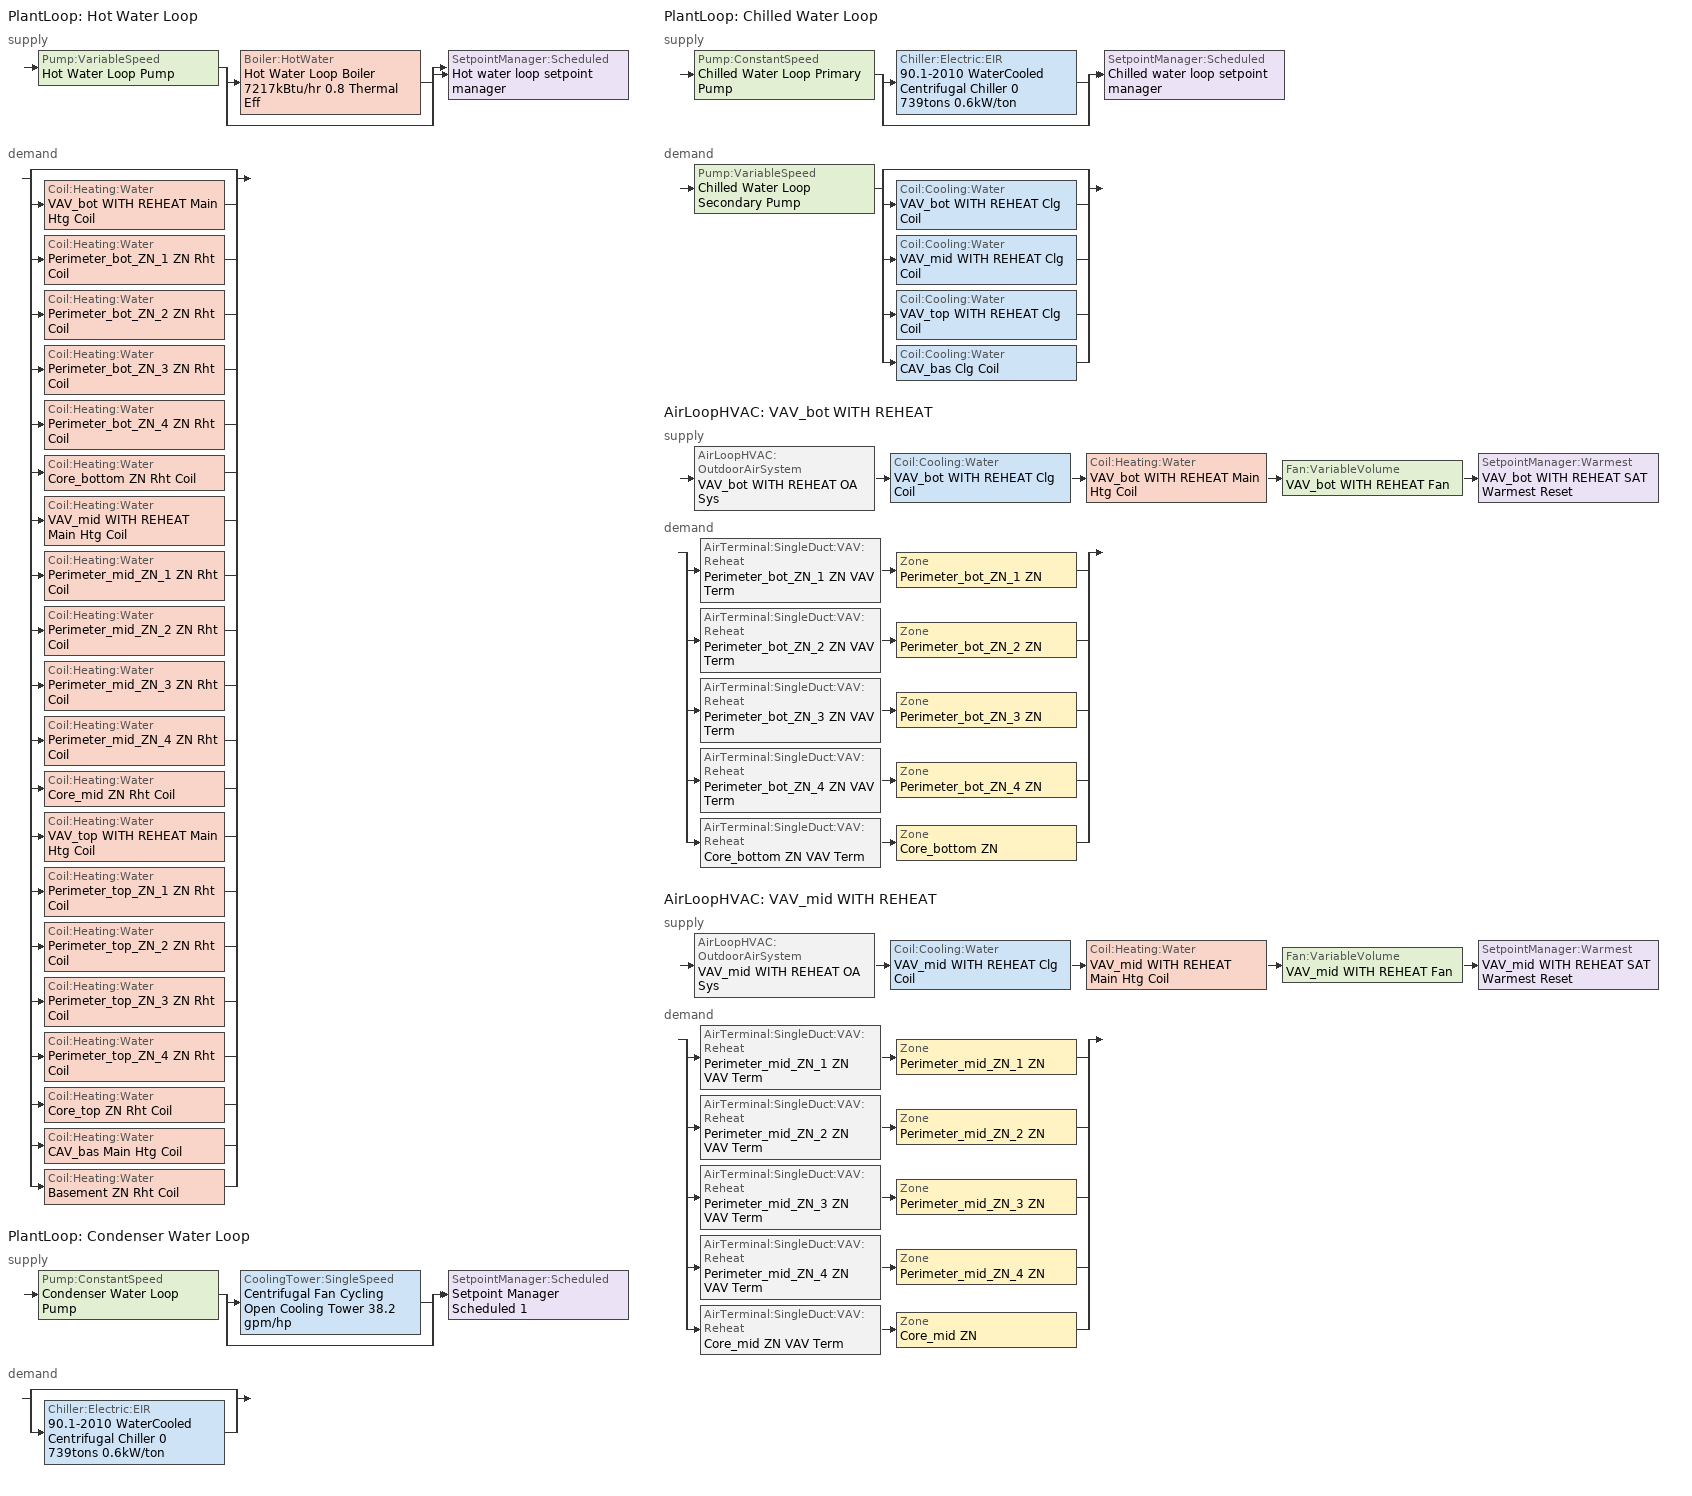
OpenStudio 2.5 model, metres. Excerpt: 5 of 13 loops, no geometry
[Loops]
PlantLoop 'Hot Water Loop'
 supply: Pump:VariableSpeed 'Hot Water Loop Pump' > split
  | Boiler:HotWater 'Hot Water Loop Boiler 7217kBtu/hr 0.8 Thermal Eff'
  | bypass
  join > SetpointManager:Scheduled 'Hot water loop setpoint manager'
 demand: split
  | bypass
  | Coil:Heating:Water 'VAV_bot WITH REHEAT Main Htg Coil'
  | Coil:Heating:Water 'Perimeter_bot_ZN_1 ZN Rht Coil'
  | Coil:Heating:Water 'Perimeter_bot_ZN_2 ZN Rht Coil'
  | Coil:Heating:Water 'Perimeter_bot_ZN_3 ZN Rht Coil'
  | Coil:Heating:Water 'Perimeter_bot_ZN_4 ZN Rht Coil'
  | Coil:Heating:Water 'Core_bottom ZN Rht Coil'
  | Coil:Heating:Water 'VAV_mid WITH REHEAT Main Htg Coil'
  | Coil:Heating:Water 'Perimeter_mid_ZN_1 ZN Rht Coil'
  | Coil:Heating:Water 'Perimeter_mid_ZN_2 ZN Rht Coil'
  | Coil:Heating:Water 'Perimeter_mid_ZN_3 ZN Rht Coil'
  | Coil:Heating:Water 'Perimeter_mid_ZN_4 ZN Rht Coil'
  | Coil:Heating:Water 'Core_mid ZN Rht Coil'
  | Coil:Heating:Water 'VAV_top WITH REHEAT Main Htg Coil'
  | Coil:Heating:Water 'Perimeter_top_ZN_1 ZN Rht Coil'
  | Coil:Heating:Water 'Perimeter_top_ZN_2 ZN Rht Coil'
  | Coil:Heating:Water 'Perimeter_top_ZN_3 ZN Rht Coil'
  | Coil:Heating:Water 'Perimeter_top_ZN_4 ZN Rht Coil'
  | Coil:Heating:Water 'Core_top ZN Rht Coil'
  | Coil:Heating:Water 'CAV_bas Main Htg Coil'
  | Coil:Heating:Water 'Basement ZN Rht Coil'
PlantLoop 'Condenser Water Loop'
 supply: Pump:ConstantSpeed 'Condenser Water Loop Pump' > split
  | CoolingTower:SingleSpeed 'Centrifugal Fan Cycling Open Cooling Tower 38.2 gpm/hp'
  | bypass
  join > SetpointManager:Scheduled 'Setpoint Manager Scheduled 1'
 demand: split
  | bypass
  | Chiller:Electric:EIR '90.1-2010 WaterCooled  Centrifugal Chiller 0 739tons 0.6kW/ton'
PlantLoop 'Chilled Water Loop'
 supply: Pump:ConstantSpeed 'Chilled Water Loop Primary Pump' > split
  | Chiller:Electric:EIR '90.1-2010 WaterCooled  Centrifugal Chiller 0 739tons 0.6kW/ton'
  | bypass
  join > SetpointManager:Scheduled 'Chilled water loop setpoint manager'
 demand: Pump:VariableSpeed 'Chilled Water Loop Secondary Pump' > split
  | bypass
  | Coil:Cooling:Water 'VAV_bot WITH REHEAT Clg Coil'
  | Coil:Cooling:Water 'VAV_mid WITH REHEAT Clg Coil'
  | Coil:Cooling:Water 'VAV_top WITH REHEAT Clg Coil'
  | Coil:Cooling:Water 'CAV_bas Clg Coil'
AirLoopHVAC 'VAV_bot WITH REHEAT'
 supply: AirLoopHVAC:OutdoorAirSystem 'VAV_bot WITH REHEAT OA Sys' > Coil:Cooling:Water 'VAV_bot WITH REHEAT Clg Coil' > Coil:Heating:Water 'VAV_bot WITH REHEAT Main Htg Coil' > Fan:VariableVolume 'VAV_bot WITH REHEAT Fan' > SetpointManager:Warmest 'VAV_bot WITH REHEAT SAT Warmest Reset'
 demand: split
  | AirTerminal:SingleDuct:VAV:Reheat 'Perimeter_bot_ZN_1 ZN VAV Term' > Zone 'Perimeter_bot_ZN_1 ZN'
  | AirTerminal:SingleDuct:VAV:Reheat 'Perimeter_bot_ZN_2 ZN VAV Term' > Zone 'Perimeter_bot_ZN_2 ZN'
  | AirTerminal:SingleDuct:VAV:Reheat 'Perimeter_bot_ZN_3 ZN VAV Term' > Zone 'Perimeter_bot_ZN_3 ZN'
  | AirTerminal:SingleDuct:VAV:Reheat 'Perimeter_bot_ZN_4 ZN VAV Term' > Zone 'Perimeter_bot_ZN_4 ZN'
  | AirTerminal:SingleDuct:VAV:Reheat 'Core_bottom ZN VAV Term' > Zone 'Core_bottom ZN'
AirLoopHVAC 'VAV_mid WITH REHEAT'
 supply: AirLoopHVAC:OutdoorAirSystem 'VAV_mid WITH REHEAT OA Sys' > Coil:Cooling:Water 'VAV_mid WITH REHEAT Clg Coil' > Coil:Heating:Water 'VAV_mid WITH REHEAT Main Htg Coil' > Fan:VariableVolume 'VAV_mid WITH REHEAT Fan' > SetpointManager:Warmest 'VAV_mid WITH REHEAT SAT Warmest Reset'
 demand: split
  | AirTerminal:SingleDuct:VAV:Reheat 'Perimeter_mid_ZN_1 ZN VAV Term' > Zone 'Perimeter_mid_ZN_1 ZN'
  | AirTerminal:SingleDuct:VAV:Reheat 'Perimeter_mid_ZN_2 ZN VAV Term' > Zone 'Perimeter_mid_ZN_2 ZN'
  | AirTerminal:SingleDuct:VAV:Reheat 'Perimeter_mid_ZN_3 ZN VAV Term' > Zone 'Perimeter_mid_ZN_3 ZN'
  | AirTerminal:SingleDuct:VAV:Reheat 'Perimeter_mid_ZN_4 ZN VAV Term' > Zone 'Perimeter_mid_ZN_4 ZN'
  | AirTerminal:SingleDuct:VAV:Reheat 'Core_mid ZN VAV Term' > Zone 'Core_mid ZN'
[SpaceType]
Office WholeBuilding - Lg Office: Default Schedule Set=Office WholeBuilding - Lg Office Schedule Set; Design Specification Outdoor Air Object=Office WholeBuilding - Lg Office Ventilation; Standards Building Type=Office; Standards Space Type=WholeBuilding - Lg Office
[Lights:Definition]
Office WholeBuilding - Lg Office Lights Definition: Design Level Calculation Method=Watts/Area; Watts per Space Floor Area {W/m2}=9.68752; Fraction Radiant=0.7; Fraction Visible=0.2
[Lights]
Office WholeBuilding - Lg Office Lights: Lights Definition=Office WholeBuilding - Lg Office Lights Definition; Space or SpaceType=Office WholeBuilding - Lg Office; Fraction Replaceable=1
[ElectricEquipment:Definition]
Office WholeBuilding - Lg Office Elec Equip Definition: Design Level Calculation Method=Watts/Area; Watts per Space Floor Area {W/m2}=8.07007; Fraction Radiant=0.5
[ElectricEquipment]
Office WholeBuilding - Lg Office Elec Equip: Electric Equipment Definition=Office WholeBuilding - Lg Office Elec Equip Definition; Space or SpaceType=Office WholeBuilding - Lg Office
[DesignSpecification:OutdoorAir]
Office WholeBuilding - Lg Office Ventilation: Outdoor Air Method=Sum; Outdoor Air Flow per Person {m3/s-person}=0; Outdoor Air Flow per Floor Area {m3/s-m2}=0.0004318; Outdoor Air Flow Rate {m3/s}=0; Outdoor Air Flow Air Changes per Hour {1/hr}=0
[DefaultScheduleSet]
Office WholeBuilding - Lg Office Schedule Set: Number of People Schedule=OfficeLarge BLDG_OCC_SCH; People Activity Level Schedule=OfficeLarge ACTIVITY_SCH; Lighting Schedule=OfficeLarge BLDG_LIGHT_SCH; Electric Equipment Schedule=OfficeLarge BLDG_EQUIP_SCH; Infiltration Schedule=OfficeLarge INFIL_SCH_PNNL
[People:Definition]
Office WholeBuilding - Lg Office People Definition: Number of People Calculation Method=People/Area; People per Space Floor Area {person/m2}=0.0538196; Fraction Radiant=0.3
[People]
Office WholeBuilding - Lg Office People: People Definition=Office WholeBuilding - Lg Office People Definition; Space or SpaceType=Office WholeBuilding - Lg Office; Work Efficiency Schedule=Work Efficiency Schedule; Clothing Insulation Schedule=Clothing Schedule; Air Velocity Schedule=Air Velocity Schedule; Multiplier=1
[Sizing:Zone] Zone Cooling Design Supply Air Temperature Input Method=SupplyAirTemperature; Zone Cooling Design Supply Air Temperature {C}=12.8; Zone Cooling Design Supply Air Temperature Difference {deltaC}=11.11; Zone Heating Design Supply Air Temperature Input Method=SupplyAirTemperature; Zone Heating Design Supply Air Temperature {C}=40; Zone Heating Design Supply Air Temperature Difference {deltaC}=11.11; Zone Cooling Design Supply Air Humidity Ratio {kg-H2O/kg-air}=0.0085; Zone Heating Design Supply Air Humidity Ratio {kg-H2O/kg-air}=0.008; Cooling Design Air Flow Method=DesignDayWithLimit; Heating Design Air Flow Method=DesignDay; Account for Dedicated Outdoor Air System=No; Dedicated Outdoor Air System Control Strategy=NeutralSupplyAir; Dedicated Outdoor Air Low Setpoint Temperature for Design {C}=autosize; Dedicated Outdoor Air High Setpoint Temperature for Design {C}=autosize
Core_bottom ZN; Core_mid ZN; Perimeter_bot_ZN_1 ZN; Perimeter_bot_ZN_2 ZN; Perimeter_bot_ZN_3 ZN; Perimeter_bot_ZN_4 ZN; Perimeter_mid_ZN_1 ZN; Perimeter_mid_ZN_2 ZN; Perimeter_mid_ZN_3 ZN; Perimeter_mid_ZN_4 ZN
[Zone equipment]
Core_bottom ZN: Core_bottom ZN VAV Term
Core_mid ZN: Core_mid ZN VAV Term
Perimeter_bot_ZN_1 ZN: Perimeter_bot_ZN_1 ZN VAV Term
Perimeter_bot_ZN_2 ZN: Perimeter_bot_ZN_2 ZN VAV Term
Perimeter_bot_ZN_3 ZN: Perimeter_bot_ZN_3 ZN VAV Term
Perimeter_bot_ZN_4 ZN: Perimeter_bot_ZN_4 ZN VAV Term
Perimeter_mid_ZN_1 ZN: Perimeter_mid_ZN_1 ZN VAV Term
Perimeter_mid_ZN_2 ZN: Perimeter_mid_ZN_2 ZN VAV Term
Perimeter_mid_ZN_3 ZN: Perimeter_mid_ZN_3 ZN VAV Term
Perimeter_mid_ZN_4 ZN: Perimeter_mid_ZN_4 ZN VAV Term
[PlantLoop] Glycol Concentration=0; Plant Loop Volume {m3}=Autocalculate; Load Distribution Scheme=Optimal
Name | Fluid Type | Minimum Loop Temperature {C} | Maximum Loop Temperature {C} | Common Pipe Simulation
Hot Water Loop | Water | 10
Condenser Water Loop |  | 5 | 80
Chilled Water Loop |  | 1 | 98 | CommonPipe
[Sizing:Plant] Sizing Option=NonCoincident; Zone Timesteps in Averaging Window=1; Coincident Sizing Factor Mode=None
Name | Loop Type | Design Loop Exit Temperature {C} | Loop Design Temperature Difference {deltaC}
Hot Water Loop | Heating | 82.2222 | 11.1111
Condenser Water Loop | Condenser | 29.4444 | 5.55556
Chilled Water Loop | Cooling | 6.66667 | 5.61111
[SetpointManager:Scheduled] Control Variable=Temperature
Name | Schedule
Hot water loop setpoint manager | Hot Water Loop Temp - 180F
Setpoint Manager Scheduled 1 | Condenser Water Loop Temp - 70F
Chilled water loop setpoint manager | Chilled Water Loop Temp - 44F
[Pump:VariableSpeed] Pump Control Type=Intermittent; Skin Loss Radiative Fraction=0.5; Design Power Sizing Method=PowerPerFlowPerPressure; Design Electric Power per Unit Flow Rate {W/(m3/s)}=348701.1; Design Shaft Power per Unit Flow Rate per Unit Head {W-s/m3-Pa}=1.28205; Design Minimum Flow Rate Fraction=0
Name | Rated Pump Head {Pa} | Motor Efficiency | Fraction of Motor Inefficiencies to Fluid Stream | Coefficient 1 of the Part Load Performance Curve | Coefficient 2 of the Part Load Performance Curve | Coefficient 3 of the Part Load Performance Curve | Coefficient 4 of the Part Load Performance Curve
Hot Water Loop Pump | 179344 | 0.924
Chilled Water Loop Secondary Pump | 134508 | 0.936 | 0 | 0 | 0.0205 | 0.4101 | 0.5753
[Boiler:HotWater]
Hot Water Loop Boiler 7217kBtu/hr 0.8 Thermal Eff: Fuel Type=NaturalGas; Nominal Thermal Efficiency=0.8; Efficiency Curve Temperature Evaluation Variable=LeavingBoiler; Normalized Boiler Efficiency Curve=Boiler with No Minimum Turndown; Design Water Outlet Temperature {C}=82.2222; Maximum Part Load Ratio=1.2; Water Outlet Upper Temperature Limit {C}=95; Boiler Flow Mode=LeavingSetpointModulated; Parasitic Electric Load {W}=0; Sizing Factor=1
[Pump:ConstantSpeed] Rated Flow Rate {m3/s}=autosize; Rated Power Consumption {W}=autosize; Fraction of Motor Inefficiencies to Fluid Stream=0; Pump Control Type=Intermittent; Design Power Sizing Method=PowerPerFlowPerPressure; Design Electric Power per Unit Flow Rate {W/(m3/s)}=348701.1; Design Shaft Power per Unit Flow Rate per Unit Head {W-s/m3-Pa}=1.28205
Name | Rated Pump Head {Pa} | Motor Efficiency
Condenser Water Loop Pump | 148557 | 0.941
Chilled Water Loop Primary Pump | 44836 | 0.917
[CoolingTower:SingleSpeed]
Centrifugal Fan Cycling Open Cooling Tower 38.2 gpm/hp: Design Water Flow Rate {m3/s}=autosize; Design Air Flow Rate {m3/s}=autosize; Fan Power at Design Air Flow Rate {W}=38960.4; U-Factor Times Area Value at Design Air Flow Rate {W/K}=autosize; Air Flow Rate in Free Convection Regime {m3/s}=autosize; U-Factor Times Area Value at Free Convection Air Flow Rate {W/K}=autosize; Performance Input Method=UFactorTimesAreaAndDesignWaterFlowRate; Free Convection Capacity {W}=0; Basin Heater Capacity {W/K}=0; Evaporation Loss Mode=LossFactor; Evaporation Loss Factor {percent/K}=0.2; Drift Loss Percent {percent}=0.008; Blowdown Calculation Mode=ConcentrationRatio; Blowdown Concentration Ratio=3; Capacity Control=FanCycling; Number of Cells=2; Cell Control=MinimalCell; Cell Minimum  Water Flow Rate Fraction=0.33; Cell Maximum Water Flow Rate Fraction=2.5; Sizing Factor=1; Free Convection Air Flow Rate Sizing Factor=0.1; Free Convection U-Factor Times Area Value Sizing Factor=0.1; Heat Rejection Capacity and Nominal Capacity Sizing Ratio=1.25; Free Convection Nominal Capacity Sizing Factor=0.1; Design Inlet Air Dry-Bulb Temperature {C}=35; Design Inlet Air Wet-Bulb Temperature {C}=25.6; Design Approach Temperature {deltaC}=autosize; Design Range Temperature {deltaC}=autosize
[Chiller:Electric:EIR]
90.1-2010 WaterCooled  Centrifugal Chiller 0 739tons 0.6kW/ton: Reference Capacity {W}=Autosize; Reference COP {W/W}=6.17018; Reference Leaving Chilled Water Temperature {C}=6.66667; Reference Entering Condenser Fluid Temperature {C}=35; Cooling Capacity Function of Temperature Curve=WaterCooled_PositiveDisplacement_Chiller_GT150_2010_PathA_CAPFT; Electric Input to Cooling Output Ratio Function of Temperature Curve=WaterCooled_PositiveDisplacement_Chiller_GT150_2010_PathA_EIRFT; Electric Input to Cooling Output Ratio Function of Part Load Ratio Curve=ChlrWtrCentPathAAllEIRRatio_fQRatio; Minimum Part Load Ratio=0.15; Maximum Part Load Ratio=1; Optimum Part Load Ratio=1; Minimum Unloading Ratio=0.25; Condenser Type=WaterCooled; Leaving Chilled Water Lower Temperature Limit {C}=2.22222; Chiller Flow Mode=ConstantFlow; Design Heat Recovery Water Flow Rate {m3/s}=0; Sizing Factor=1; Basin Heater Capacity {W/K}=0; Basin Heater Setpoint Temperature {C}=10
[AirLoopHVAC] Availability Schedule=OfficeLarge HVACOperationSchd; Design Supply Air Flow Rate {m3/s}=AutoSize
VAV_bot WITH REHEAT; VAV_mid WITH REHEAT
[Sizing:System] Type of Load to Size On=Sensible; Minimum System Air Flow Ratio=0.3; Preheat Design Temperature {C}=7; Preheat Design Humidity Ratio {kg-H2O/kg-Air}=0.008; Precool Design Temperature {C}=12.8; Precool Design Humidity Ratio {kg-H2O/kg-Air}=0.008; Central Cooling Design Supply Air Temperature {C}=12.8; Central Heating Design Supply Air Temperature {C}=12.8; Sizing Option=Coincident; 100% Outdoor Air in Cooling=No; 100% Outdoor Air in Heating=No; Central Cooling Design Supply Air Humidity Ratio {kg-H2O/kg-Air}=0.0085; Central Heating Design Supply Air Humidity Ratio {kg-H2O/kg-Air}=0.008; Cooling Design Air Flow Method=DesignDay; Cooling Design Air Flow Rate {m3/s}=0; Heating Design Air Flow Method=DesignDay; Heating Design Air Flow Rate {m3/s}=0; System Outdoor Air Method=ZoneSum; Zone Maximum Outdoor Air Fraction=1; Cooling Supply Air Flow Rate Per Floor Area {m3/s-m2}=0.00996765; Cooling Fraction of Autosized Cooling Supply Air Flow Rate=1; Cooling Supply Air Flow Rate Per Unit Cooling Capacity {m3/s-W}=3.94755e-05; Heating Supply Air Flow Rate Per Floor Area {m3/s-m2}=0.00996765; Heating Fraction of Autosized Heating Supply Air Flow Rate=1; Heating Fraction of Autosized Cooling Supply Air Flow Rate=1; Heating Supply Air Flow Rate Per Unit Heating Capacity {m3/s-W}=3.15882e-05; Cooling Design Capacity Method=CoolingDesignCapacity; Cooling Design Capacity {W}=autosize; Cooling Design Capacity Per Floor Area {W/m2}=234.7; Fraction of Autosized Cooling Design Capacity=1; Heating Design Capacity Method=HeatingDesignCapacity; Heating Design Capacity {W}=autosize; Heating Design Capacity Per Floor Area {W/m2}=157; Fraction of Autosized Heating Design Capacity=1; Central Cooling Capacity Control Method=OnOff
Name | Design Outdoor Air Flow Rate {m3/s}
VAV_bot WITH REHEAT | 2.53819
VAV_mid WITH REHEAT | 1.6525
[Fan:VariableVolume] Availability Schedule=Always On Discrete; Pressure Rise {Pa}=1389.92; Maximum Flow Rate {m3/s}=Autosize; Fan Power Minimum Flow Rate Input Method=Fraction; Fan Power Minimum Flow Fraction=0.25; Fan Power Minimum Air Flow Rate {m3/s}=0; Motor In Airstream Fraction=1; Fan Power Coefficient 1=0.04076; Fan Power Coefficient 2=0.0881; Fan Power Coefficient 3=-0.0729; Fan Power Coefficient 4=0.9437; Fan Power Coefficient 5=0
Name | Fan Efficiency | Motor Efficiency
VAV_bot WITH REHEAT Fan | 0.61165 | 0.941
VAV_mid WITH REHEAT Fan | 0.6253 | 0.962
[Coil:Heating:Water] Availability Schedule=Always On Discrete
Name | Rated Inlet Water Temperature {C} | Rated Inlet Air Temperature {C} | Rated Outlet Water Temperature {C} | Rated Outlet Air Temperature {C}
VAV_bot WITH REHEAT Main Htg Coil; Perimeter_bot_ZN_1 ZN Rht Coil; Perimeter_bot_ZN_2 ZN Rht Coil; Perimeter_bot_ZN_3 ZN Rht Coil; Perimeter_bot_ZN_4 ZN Rht Coil; Core_bottom ZN Rht Coil; VAV_mid WITH REHEAT Main Htg Coil; Perimeter_mid_ZN_1 ZN Rht Coil; Perimeter_mid_ZN_2 ZN Rht Coil; Perimeter_mid_ZN_3 ZN Rht Coil; Perimeter_mid_ZN_4 ZN Rht Coil; Core_mid ZN Rht Coil; VAV_top WITH REHEAT Main Htg Coil; Perimeter_top_ZN_1 ZN Rht Coil; Perimeter_top_ZN_2 ZN Rht Coil; Perimeter_top_ZN_3 ZN Rht Coil; Perimeter_top_ZN_4 ZN Rht Coil; Core_top ZN Rht Coil | 82.2222 | 12.8 | 71.1111 | 40
CAV_bas Main Htg Coil | 67 | 7 | 55.8889 | 16.7
Basement ZN Rht Coil | 67 | 16.7 | 55.8889 | 50
[Controller:WaterCoil] Minimum Actuated Flow {m3/s}=0
Name | Water Coil | Action | Controller Convergence Tolerance {deltaC}
VAV_bot WITH REHEAT Main Htg Coil Controller | VAV_bot WITH REHEAT Main Htg Coil | Normal | 0.0001
VAV_bot WITH REHEAT Clg Coil Controller | VAV_bot WITH REHEAT Clg Coil | Reverse
Controller Water Coil 1 | Perimeter_bot_ZN_1 ZN Rht Coil | Normal | 0.0001
Controller Water Coil 2 | Perimeter_bot_ZN_2 ZN Rht Coil | Normal | 0.0001
Controller Water Coil 3 | Perimeter_bot_ZN_3 ZN Rht Coil | Normal | 0.0001
Controller Water Coil 4 | Perimeter_bot_ZN_4 ZN Rht Coil | Normal | 0.0001
Controller Water Coil 5 | Core_bottom ZN Rht Coil | Normal | 0.0001
VAV_mid WITH REHEAT Main Htg Coil Controller | VAV_mid WITH REHEAT Main Htg Coil | Normal | 0.0001
VAV_mid WITH REHEAT Clg Coil Controller | VAV_mid WITH REHEAT Clg Coil | Reverse
Controller Water Coil 6 | Perimeter_mid_ZN_1 ZN Rht Coil | Normal | 0.0001
Controller Water Coil 7 | Perimeter_mid_ZN_2 ZN Rht Coil | Normal | 0.0001
Controller Water Coil 8 | Perimeter_mid_ZN_3 ZN Rht Coil | Normal | 0.0001
Controller Water Coil 9 | Perimeter_mid_ZN_4 ZN Rht Coil | Normal | 0.0001
Controller Water Coil 10 | Core_mid ZN Rht Coil | Normal | 0.0001
VAV_top WITH REHEAT Main Htg Coil Controller | VAV_top WITH REHEAT Main Htg Coil | Normal | 0.0001
VAV_top WITH REHEAT Clg Coil Controller | VAV_top WITH REHEAT Clg Coil | Reverse
Controller Water Coil 11 | Perimeter_top_ZN_1 ZN Rht Coil | Normal | 0.0001
Controller Water Coil 12 | Perimeter_top_ZN_2 ZN Rht Coil | Normal | 0.0001
Controller Water Coil 13 | Perimeter_top_ZN_3 ZN Rht Coil | Normal | 0.0001
Controller Water Coil 14 | Perimeter_top_ZN_4 ZN Rht Coil | Normal | 0.0001
Controller Water Coil 15 | Core_top ZN Rht Coil | Normal | 0.0001
CAV_bas Main Htg Coil Controller | CAV_bas Main Htg Coil | Normal | 0.0001
Controller Water Coil 16 | CAV_bas Clg Coil | Reverse
Controller Water Coil 17 | Basement ZN Rht Coil | Normal | 0.0001
[Coil:Cooling:Water] Availability Schedule=Always On Discrete; Heat Exchanger Configuration=CrossFlow
VAV_bot WITH REHEAT Clg Coil; VAV_mid WITH REHEAT Clg Coil; VAV_top WITH REHEAT Clg Coil; CAV_bas Clg Coil
[Controller:OutdoorAir] Maximum Outdoor Air Flow Rate {m3/s}=Autosize; Economizer Control Type=DifferentialDryBulb; Economizer Control Action Type=ModulateFlow; Lockout Type=NoLockout; Minimum Limit Type=FixedMinimum; Minimum Outdoor Air Schedule=OfficeLarge HVACOperationSchd; High Humidity Control=No
Name | Minimum Outdoor Air Flow Rate {m3/s} | Controller Mechanical Ventilation | Heat Recovery Bypass Control Type
VAV_bot WITH REHEAT OA Controller | 0 | VAV_bot WITH REHEAT Vent Controller | BypassWhenWithinEconomizerLimits
VAV_mid WITH REHEAT OA Controller | autosize | VAV_mid WITH REHEAT Vent Controller | BypassWhenOAFlowGreaterThanMinimum
[Controller:MechanicalVentilation] Availability Schedule=Always On Discrete
Name | System Outdoor Air Method
VAV_bot WITH REHEAT Vent Controller | VentilationRateProcedure
VAV_mid WITH REHEAT Vent Controller | ZoneSum
[AirLoopHVAC:OutdoorAirSystem]
Name | Controller
VAV_bot WITH REHEAT OA Sys | VAV_bot WITH REHEAT OA Controller
VAV_mid WITH REHEAT OA Sys | VAV_mid WITH REHEAT OA Controller
[AirTerminal:SingleDuct:VAV:Reheat] Availability Schedule=Always On Discrete; Maximum Air Flow Rate {m3/s}=AutoSize; Zone Minimum Air Flow Input Method=Constant; Fixed Minimum Air Flow Rate {m3/s}=0; Maximum Hot Water or Steam Flow Rate {m3/s}=AutoSize; Minimum Hot Water or Steam Flow Rate {m3/s}=0; Convergence Tolerance=0.001; Damper Heating Action=ReverseWithLimits; Maximum Flow per Zone Floor Area During Reheat {m3/s-m2}=AutoSize; Maximum Flow Fraction During Reheat=0.5; Maximum Reheat Air Temperature {C}=40; Control For Outdoor Air=No
Name | Constant Minimum Air Flow Fraction | Reheat Coil
Perimeter_bot_ZN_1 ZN VAV Term | 0.2 | Perimeter_bot_ZN_1 ZN Rht Coil
Perimeter_bot_ZN_2 ZN VAV Term | 0.2 | Perimeter_bot_ZN_2 ZN Rht Coil
Perimeter_bot_ZN_3 ZN VAV Term | 0.21909 | Perimeter_bot_ZN_3 ZN Rht Coil
Perimeter_bot_ZN_4 ZN VAV Term | 0.2 | Perimeter_bot_ZN_4 ZN Rht Coil
Core_bottom ZN VAV Term | 0.29957 | Core_bottom ZN Rht Coil
Perimeter_mid_ZN_1 ZN VAV Term | 0.2 | Perimeter_mid_ZN_1 ZN Rht Coil
Perimeter_mid_ZN_2 ZN VAV Term | 0.2 | Perimeter_mid_ZN_2 ZN Rht Coil
Perimeter_mid_ZN_3 ZN VAV Term | 0.2 | Perimeter_mid_ZN_3 ZN Rht Coil
Perimeter_mid_ZN_4 ZN VAV Term | 0.2 | Perimeter_mid_ZN_4 ZN Rht Coil
Core_mid ZN VAV Term | 0.2 | Core_mid ZN Rht Coil
[SetpointManager:Warmest] Control Variable=Temperature; Minimum Setpoint Temperature {C}=12.8; Maximum Setpoint Temperature {C}=15.5778; Strategy=MaximumTemperature
VAV_bot WITH REHEAT SAT Warmest Reset; VAV_mid WITH REHEAT SAT Warmest Reset
[EnergyManagementSystem:Actuator] Actuated Component=Office WholeBuilding - Lg Office Lights; Actuated Component Type=Lights; Actuated Component Control Type=Electric Power Level
Name | Zone
Set_Core_mid_ZN_Lights | Core_mid ZN
Set_Perimeter_mid_ZN_2_ZN_Lights | Perimeter_mid_ZN_2 ZN
Set_Perimeter_mid_ZN_3_ZN_Lights | Perimeter_mid_ZN_3 ZN
Set_Perimeter_mid_ZN_1_ZN_Lights | Perimeter_mid_ZN_1 ZN
Set_Core_bottom_ZN_Lights | Core_bottom ZN
Set_Perimeter_bot_ZN_3_ZN_Lights | Perimeter_bot_ZN_3 ZN
Set_Perimeter_bot_ZN_1_ZN_Lights | Perimeter_bot_ZN_1 ZN
Set_Perimeter_mid_ZN_4_ZN_Lights | Perimeter_mid_ZN_4 ZN
Set_Perimeter_bot_ZN_2_ZN_Lights | Perimeter_bot_ZN_2 ZN
Set_Perimeter_bot_ZN_4_ZN_Lights | Perimeter_bot_ZN_4 ZN
[EnergyManagementSystem:Subroutine]
Set_Demand_Level1_Controls_2: SET Set_Cooling_Setpoint_Sched = Cooling_Setpoint_Sched + 2; SET Set_Core_mid_ZN_Lights = 0.7 * Core_mid_ZN_Lights * BLDG_LIGHT_SCH; SET Set_Perimeter_mid_ZN_2_ZN_Lights = 0.7 * Perimeter_mid_ZN_2_ZN_Lights * BLDG_LIGHT_SCH; SET Set_Perimeter_mid_ZN_3_ZN_Lights = 0.7 * Perimeter_mid_ZN_3_ZN_Lights * BLDG_LIGHT_SCH; SET Set_Core_top_ZN_Lights = 0.7 * Core_top_ZN_Lights * BLDG_LIGHT_SCH; SET Set_Perimeter_mid_ZN_1_ZN_Lights = 0.7 * Perimeter_mid_ZN_1_ZN_Lights * BLDG_LIGHT_SCH; SET Set_Core_bottom_ZN_Lights = 0.7 * Core_bottom_ZN_Lights * BLDG_LIGHT_SCH; SET Set_Perimeter_top_ZN_3_ZN_Lights = 0.7 * Perimeter_top_ZN_3_ZN_Lights * BLDG_LIGHT_SCH; SET Set_Perimeter_bot_ZN_3_ZN_Lights = 0.7 * Perimeter_bot_ZN_3_ZN_Lights * BLDG_LIGHT_SCH; SET Set_Basement_ZN_Lights = 0.7 * Basement_ZN_Lights * BLDG_LIGHT_SCH; SET Set_Perimeter_bot_ZN_1_ZN_Lights = 0.7 * Perimeter_bot_ZN_1_ZN_Lights * BLDG_LIGHT_SCH; SET Set_Perimeter_top_ZN_2_ZN_Lights = 0.7 * Perimeter_top_ZN_2_ZN_Lights * BLDG_LIGHT_SCH; SET Set_Perimeter_top_ZN_1_ZN_Lights = 0.7 * Perimeter_top_ZN_1_ZN_Lights * BLDG_LIGHT_SCH; SET Set_Perimeter_mid_ZN_4_ZN_Lights = 0.7 * Perimeter_mid_ZN_4_ZN_Lights * BLDG_LIGHT_SCH; SET Set_Perimeter_top_ZN_4_ZN_Lights = 0.7 * Perimeter_top_ZN_4_ZN_Lights * BLDG_LIGHT_SCH; SET Set_Perimeter_bot_ZN_2_ZN_Lights = 0.7 * Perimeter_bot_ZN_2_ZN_Lights * BLDG_LIGHT_SCH; SET Set_Perimeter_bot_ZN_4_ZN_Lights = 0.7 * Perimeter_bot_ZN_4_ZN_Lights * BLDG_LIGHT_SCH
Find_Demand_State: SET DmndStateX1 = @TrendValue Demand_Mgr_State_Trend 1; SET DmndStateX2 = @TrendValue Demand_Mgr_State_Trend 2; SET Level1Demand = 0.9 * argTargetDemand; SET argCrntDmnd = argCrntDmnd; SET argTargetDemand = argTargetDemand; SET argDmndMngrState = DmndStateX1; IF (argCrntDmnd > Level1Demand) && (argCrntDmnd < argTargetDemand) && (argTrendDirection > 0.0); IF DmndStateX1 <= 1.0; SET argDmndMngrState = 1.0; ELSEIF (DmndStateX1 == 2.0) && (DmndStateX2 < 2.0); SET argDmndMngrState = 2.0; ELSEIF (DmndStateX1 == 3.0) && (DmndStateX2 == 3.0); SET argDmndMngrState = 2.0; ELSEIF (DmndStateX1 == 3.0) && (DmndStateX2 == 2.0); SET argDmndMngrState = 3.0; ENDIF; ELSEIF (argCrntDmnd > argTargetDemand) && (argTrendDirection < 0.0); IF DmndStateX1 <= 2.0; SET argDmndMngrState = 2.0; ELSEIF (DmndStateX1 == 3.0) && (DmndStateX2 == 2.0); SET argDmndMngrState = 3.0; ELSEIF (DmndStateX1 == 3.0) && (DmndStateX2 == 3.0); SET argDmndMngrState = 2.0; ENDIF; ELSEIF (argCrntDmnd > argTargetDemand) && (argTrendDirection >= 0.0); SET argDmndMngrState = 3.0; ENDIF
[EnergyManagementSystem:Program]
Dispatch_Demand_Controls_By_State: IF (argDmndMngrState == 0.0); RUN Unset_Demand_Controls; ELSEIF (argDmndMngrState == 1.0); RUN Set_Demand_Level1_Controls; ELSEIF (argDmndMngrState == 2.0); Run Set_Demand_Level1_Controls_1; ELSEIF (argDmndMngrState == 3.0); RUN Set_Demand_Level1_Controls_2; ENDIF
Determine_Current_Demand_Manage_State: SET localDemand = CurntFacilityElectDemand / 1000.0; SET CurrntTrend = @TrendDirection FacilityElectTrend 4; IF (Month == 1); SET argTargetDemand = 0.85 * 1612.51361; SET argCrntDmnd = localDemand; SET argTrendDirection = CurrntTrend; ELSEIF (Month == 2); SET argTargetDemand = 0.85 * 1570.18069; SET argCrntDmnd = localDemand; SET argTrendDirection = CurrntTrend; ELSEIF (Month == 3); SET argTargetDemand = 0.85 * 1691.54039; SET argCrntDmnd = localDemand; SET argTrendDirection = CurrntTrend; ELSEIF (Month == 4); SET argTargetDemand = 0.85 * 2010.47742; SET argCrntDmnd = localDemand; SET argTrendDirection = CurrntTrend; ELSEIF (Month == 5); SET argTargetDemand = 0.85 * 2086.2997; SET argCrntDmnd = localDemand; SET argTrendDirection = CurrntTrend; ELSEIF (Month == 6); SET argTargetDemand = 0.85 * 2283.99999; SET argCrntDmnd = localDemand; SET argTrendDirection = CurrntTrend; ELSEIF (Month == 7); SET argTargetDemand = 0.85 * 2304.07204; SET argCrntDmnd = localDemand; SET argTrendDirection = CurrntTrend; ELSEIF (Month == 8); SET argTargetDemand = 0.85 * 2247.15181; SET argCrntDmnd = localDemand; SET argTrendDirection = CurrntTrend; ELSEIF (Month == 9); SET argTargetDemand = 0.85 * 2039.76759; SET argCrntDmnd = localDemand; SET argTrendDirection = CurrntTrend; ELSEIF (Month == 10); SET argTargetDemand = 0.85 * 1777.0498; SET argCrntDmnd = localDemand; SET argTrendDirection = CurrntTrend; ELSEIF (Month == 11); SET argTargetDemand = 0.85 * 1880.00032; SET argCrntDmnd = localDemand; SET argTrendDirection = CurrntTrend; ELSEIF (Month == 12); SET argTargetDemand = 0.85 * 1612.14196; SET argCrntDmnd = localDemand; SET argTrendDirection = CurrntTrend; ENDIF; RUN Find_Demand_State
[EnergyManagementSystem:ProgramCallingManager]
Demand Manager Demonstration: BeginTimestepBeforePredictor; Determine_Current_Demand_Manage_State; Dispatch_Demand_Controls_By_State
[Schedule:Ruleset]
Name | Default Day Schedule | Summer Design Day Schedule | Winter Design Day Schedule
OfficeLarge BLDG_LIGHT_SCH | OfficeLarge BLDG_LIGHT_SCH Default | OfficeLarge BLDG_LIGHT_SCH Summer Design Day | OfficeLarge BLDG_LIGHT_SCH Winter Design Day
Clothing Schedule | Clothing Schedule Default Winter Clothes
Air Velocity Schedule | Air Velocity Schedule Default
Work Efficiency Schedule | Work Efficiency Schedule Default
OfficeLarge BLDG_OCC_SCH | OfficeLarge BLDG_OCC_SCH Default | OfficeLarge BLDG_OCC_SCH Summer Design Day | OfficeLarge BLDG_OCC_SCH Winter Design Day
OfficeLarge ACTIVITY_SCH | OfficeLarge ACTIVITY_SCH Default | OfficeLarge ACTIVITY_SCH Summer Design Day | OfficeLarge ACTIVITY_SCH Winter Design Day
OfficeLarge BLDG_EQUIP_SCH | OfficeLarge BLDG_EQUIP_SCH Default | OfficeLarge BLDG_EQUIP_SCH Summer Design Day | OfficeLarge BLDG_EQUIP_SCH Winter Design Day
OfficeLarge INFIL_SCH_PNNL | OfficeLarge INFIL_SCH_PNNL Default | OfficeLarge INFIL_SCH_PNNL Summer Design Day | OfficeLarge INFIL_SCH_PNNL Winter Design Day
Hot Water Loop Temp - 180F | Hot Water Loop Temp - 180F Default
Condenser Water Loop Temp - 70F | Condenser Water Loop Temp - 70F Default
Chilled Water Loop Temp - 44F | Chilled Water Loop Temp - 44F Default
OfficeLarge HVACOperationSchd | OfficeLarge HVACOperationSchd Default | OfficeLarge HVACOperationSchd Summer Design Day | OfficeLarge HVACOperationSchd Winter Design Day
[Schedule:Day]
OfficeLarge BLDG_LIGHT_SCH Default: 24, 0, 0.05
OfficeLarge BLDG_LIGHT_SCH Sat Day: 6, 0, 0.05, 8, 0, 0.09238, 12, 0, 0.27714, 17, 0, 0.13857, 19, 0, 0.04619, 24, 0, 0.05
OfficeLarge BLDG_LIGHT_SCH Summer Design Day; Clothing Schedule Default Winter Clothes; OfficeLarge BLDG_EQUIP_SCH Summer Design Day; OfficeLarge INFIL_SCH_PNNL Default: 24, 0, 1
OfficeLarge BLDG_LIGHT_SCH Wkdy Day: 5, 0, 0.05, 6, 0, 0.1, 7, 0, 0.09238, 8, 0, 0.27714, 17, 0, 0.83142, 18, 0, 0.4619, 20, 0, 0.27714, 22, 0, 0.18476, 23, 0, 0.09238, 24, 0, 0.04619
OfficeLarge BLDG_LIGHT_SCH Winter Design Day; Work Efficiency Schedule Default; OfficeLarge BLDG_OCC_SCH Winter Design Day; OfficeLarge BLDG_EQUIP_SCH Winter Design Day; OfficeLarge HVACOperationSchd Default: 24, 0, 0
Clothing Schedule Summer Clothes: 24, 0, 0.5
Air Velocity Schedule Default: 24, 0, 0.2
OfficeLarge BLDG_OCC_SCH Default: 6, 0, 0, 18, 0, 0.05, 24, 0, 0
OfficeLarge BLDG_OCC_SCH Sat Day: 6, 0, 0, 8, 0, 0.1, 12, 0, 0.3, 17, 0, 0.1, 19, 0, 0.05, 24, 0, 0
OfficeLarge BLDG_OCC_SCH Summer Design Day: 6, 0, 0, 22, 0, 1, 24, 0, 0.05
OfficeLarge BLDG_OCC_SCH Wkdy Day: 6, 0, 0, 7, 0, 0.1, 8, 0, 0.2, 12, 0, 0.95, 13, 0, 0.5, 17, 0, 0.95, 18, 0, 0.3, 22, 0, 0.1, 24, 0, 0.05
OfficeLarge ACTIVITY_SCH Default; OfficeLarge ACTIVITY_SCH Winter Design Day; OfficeLarge ACTIVITY_SCH Summer Design Day: 24, 0, 120
OfficeLarge BLDG_EQUIP_SCH Default: 24, 0, 0.3
OfficeLarge BLDG_EQUIP_SCH Sat Day: 6, 0, 0.3, 8, 0, 0.4, 12, 0, 0.5, 17, 0, 0.35, 24, 0, 0.3
OfficeLarge BLDG_EQUIP_SCH Wkdy Day: 8, 0, 0.4, 12, 0, 0.9, 13, 0, 0.8, 17, 0, 0.9, 18, 0, 0.5, 24, 0, 0.4
OfficeLarge INFIL_SCH_PNNL Summer Design Day; OfficeLarge INFIL_SCH_PNNL SmrDsn|Wkdy Day: 6, 0, 1, 22, 0, 0.25, 24, 0, 1
OfficeLarge INFIL_SCH_PNNL Winter Design Day; OfficeLarge INFIL_SCH_PNNL WntrDsn|Sat Day: 6, 0, 1, 18, 0, 0.25, 24, 0, 1
Hot Water Loop Temp - 180F Default: 24, 0, 82.2222
Condenser Water Loop Temp - 70F Default: 24, 0, 21.1111
Chilled Water Loop Temp - 44F Default: 24, 0, 6.66667
OfficeLarge HVACOperationSchd Summer Design Day; OfficeLarge HVACOperationSchd SmrDsn|Wkdy Day: 6, 0, 0, 22, 0, 1, 24, 0, 0
OfficeLarge HVACOperationSchd Winter Design Day; OfficeLarge HVACOperationSchd WntrDsn|Sat Day: 6, 0, 0, 18, 0, 1, 24, 0, 0
[Schedule:Rule] Date Specification Type=DateRange; Start Day=1
Name | Schedule Ruleset | Rule Order | Day Schedule | Apply Saturday | Start Month | End Month | End Day | Apply Monday | Apply Tuesday | Apply Wednesday | Apply Thursday | Apply Friday
Schedule Rule 1 | OfficeLarge BLDG_LIGHT_SCH | 1 | OfficeLarge BLDG_LIGHT_SCH Sat Day | Yes | 1 | 12 | 31
Schedule Rule 2 | OfficeLarge BLDG_LIGHT_SCH | 0 | OfficeLarge BLDG_LIGHT_SCH Wkdy Day |  | 1 | 12 | 31 | Yes | Yes | Yes | Yes | Yes
Schedule Rule 3 | Clothing Schedule | 0 | Clothing Schedule Summer Clothes |  | 5 | 9 | 30
Schedule Rule 4 | OfficeLarge BLDG_OCC_SCH | 1 | OfficeLarge BLDG_OCC_SCH Sat Day | Yes | 1 | 12 | 31
Schedule Rule 5 | OfficeLarge BLDG_OCC_SCH | 0 | OfficeLarge BLDG_OCC_SCH Wkdy Day |  | 1 | 12 | 31 | Yes | Yes | Yes | Yes | Yes
Schedule Rule 6 | OfficeLarge BLDG_EQUIP_SCH | 1 | OfficeLarge BLDG_EQUIP_SCH Sat Day | Yes | 1 | 12 | 31
Schedule Rule 7 | OfficeLarge BLDG_EQUIP_SCH | 0 | OfficeLarge BLDG_EQUIP_SCH Wkdy Day |  | 1 | 12 | 31 | Yes | Yes | Yes | Yes | Yes
Schedule Rule 8 | OfficeLarge INFIL_SCH_PNNL | 1 | OfficeLarge INFIL_SCH_PNNL SmrDsn|Wkdy Day |  | 1 | 12 | 31 | Yes | Yes | Yes | Yes | Yes
Schedule Rule 9 | OfficeLarge INFIL_SCH_PNNL | 0 | OfficeLarge INFIL_SCH_PNNL WntrDsn|Sat Day | Yes | 1 | 12 | 31
Schedule Rule 13 | OfficeLarge HVACOperationSchd | 1 | OfficeLarge HVACOperationSchd SmrDsn|Wkdy Day |  | 1 | 12 | 31 | Yes | Yes | Yes | Yes | Yes
Schedule Rule 14 | OfficeLarge HVACOperationSchd | 0 | OfficeLarge HVACOperationSchd WntrDsn|Sat Day | Yes | 1 | 12 | 31
[Schedule:Constant]
Always On Discrete: Value=1
[Curve:Biquadratic] Minimum Value of x=5; Maximum Value of x=10; Minimum Value of y=17.78; Maximum Value of y=46.11
Name | Coefficient1 Constant | Coefficient2 x | Coefficient3 x**2 | Coefficient4 y | Coefficient5 y**2 | Coefficient6 x*y
WaterCooled_PositiveDisplacement_Chiller_GT150_2010_PathA_CAPFT | 0.906115 | 0.0292277 | -0.0003647 | -0.0009709 | -9.05e-05 | 0.0002527
WaterCooled_PositiveDisplacement_Chiller_GT150_2010_PathA_EIRFT | 0.377312 | -0.0229032 | 0.0016504 | 0.0118156 | 0.0004345 | -0.0010132
[Curve:Quadratic]
ChlrWtrCentPathAAllEIRRatio_fQRatio: Coefficient1 Constant=0.222149; Coefficient2 x=0.503156; Coefficient3 x**2=0.256905; Minimum Value of x=0.1; Maximum Value of x=1; Minimum Curve Output=0.28
[Curve:Cubic]
Boiler with No Minimum Turndown: Coefficient1 Constant=0.7463; Coefficient2 x=1.3196; Coefficient3 x**2=-2.2154; Coefficient4 x**3=1.1674; Minimum Value of x=0; Maximum Value of x=1.3
